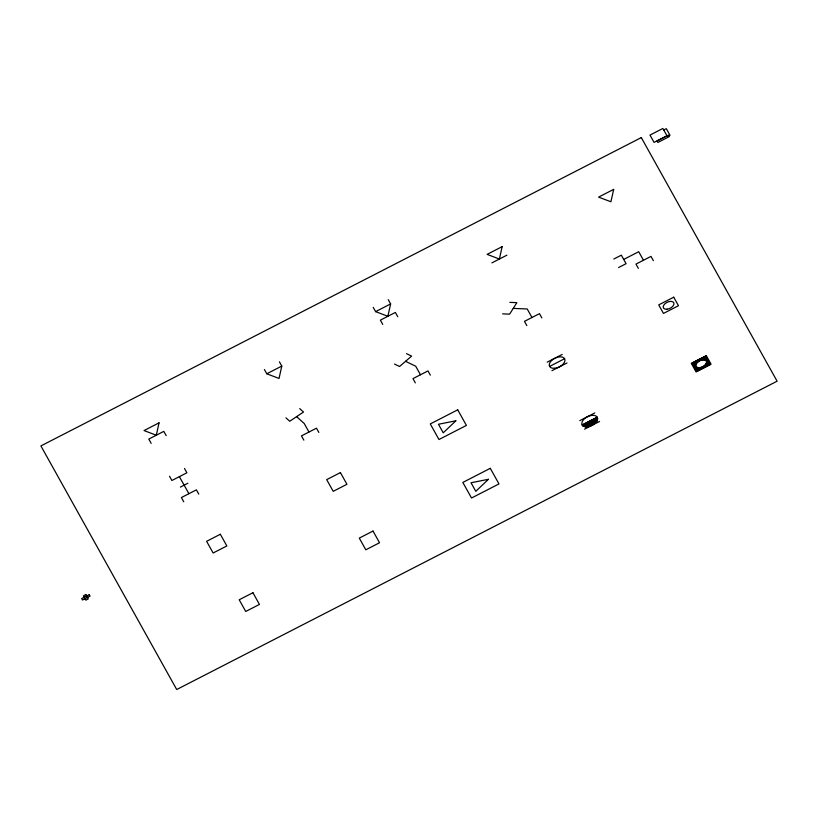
<?xml version="1.0" encoding="UTF-8"?>
<svg xmlns="http://www.w3.org/2000/svg" width="818" height="818" viewBox="0 0 818 818"><rect width="100%" height="100%" fill="white"/><g stroke="black" fill="none" stroke-linecap="round" stroke-linejoin="round"><path stroke-width="1.23" d="M279.408 361.812L281.791 366.075L279.04 378.458L266.78 373.785L264.398 369.521M388.253 299.654L390.626 303.918L387.875 316.3L375.615 311.627L373.233 307.363M663.746 129.99L666.312 128.671L670.014 135.297L667.437 136.616L662.866 128.477L649.993 135.082L654.073 142.393L666.936 135.788M375.615 311.627L390.626 303.918M266.78 373.785L281.791 366.075M491.874 262.895L506.884 255.185M613.817 259.02L621.332 255.165L626.087 263.693L618.572 267.547M180.389 487.088L187.895 483.233M623.705 259.429L638.715 251.719L643.469 260.247M547.211 362.159L562.222 354.45M549.594 366.423L564.604 358.713M551.966 370.687L566.976 362.977M579.809 420.626L594.819 412.916M582.181 424.89L597.201 417.18M582.304 425.084L597.304 417.384M582.436 425.268L597.385 417.589M582.58 425.442L597.457 417.804M582.743 425.605L597.508 418.029M582.927 425.769L597.539 418.254M583.122 425.912L597.559 418.499M583.336 426.055L597.559 418.744M583.571 426.188L597.549 419.01M583.827 426.301L597.508 419.276M584.103 426.413L597.457 419.552M584.4 426.515L597.375 419.849M584.717 426.597L597.273 420.155M585.064 426.669L597.14 420.472M585.443 426.73L596.976 420.8M585.852 426.771L596.782 421.158M586.312 426.781L596.547 421.526M586.813 426.781L596.261 421.924M587.457 426.73A8.446 4.877 -26.2 0 0 597.345 417.497A8.446 4.877 -26.2 0 0 584.277 418.888A8.446 4.877 -26.2 0 0 587.457 426.73L595.913 422.354M588.03 426.648L595.473 422.824M588.817 426.495L594.911 423.366M589.87 426.209L594.083 424.051M584.563 429.153L599.574 421.444M509.88 302.374L516.864 302.66L509.614 314.143L502.62 313.856M513.244 308.396L527.221 308.979L531.976 317.507M406.536 353.652L411.607 356.116L399.552 366.505L394.481 364.041M405.575 361.311L415.718 366.239L420.472 374.767M299.725 408.601L303.519 412.027L289.725 421.25L285.932 417.824M296.627 416.638L304.214 423.499L308.969 432.027M653.357 260.656L650.975 256.392L635.964 264.102L638.347 268.365M705.678 355.994L710.433 364.521M704.993 356.341L709.748 364.869M704.308 356.689L709.063 365.217M703.613 357.047L705.413 360.257M706.578 362.364L708.368 365.574M702.928 357.394L704.329 359.91M706.282 363.417L707.682 365.922M702.243 357.752L703.408 359.838M705.842 364.194L706.997 366.28M701.558 358.1L702.56 359.889M705.31 364.838L706.312 366.628M700.873 358.458L701.752 360.043M704.748 365.401L705.627 366.985M700.188 358.805L700.995 360.257M704.134 365.891L704.942 367.333M699.502 359.163L700.259 360.523M703.49 366.321L704.257 367.691M698.817 359.511L699.564 360.85M702.826 366.699L703.572 368.039M698.132 359.869L698.889 361.229M702.12 367.026L702.887 368.397M697.447 360.217L698.245 361.668M701.394 367.302L702.202 368.744M696.752 360.574L697.642 362.159M700.627 367.517L701.507 369.102M696.067 360.922L697.069 362.711M699.83 367.66L700.821 369.45M695.382 361.27L696.547 363.356M698.971 367.722L700.136 369.797M694.697 361.628L696.098 364.133M698.051 367.64L699.451 370.155M694.012 361.975L695.801 365.196M696.977 367.292L698.766 370.503M693.327 362.333L698.081 370.861M692.641 362.681L697.396 371.208M691.956 363.039L696.711 371.566M541.853 317.916L539.481 313.652L524.461 321.362L526.843 325.625M397.763 316.709L395.38 312.445L380.37 320.155L382.742 324.419M430.36 375.176L427.978 370.912L412.967 378.622L415.339 382.885M318.856 432.436L316.474 428.172L301.464 435.882L303.846 440.145M166.187 435.636L163.804 431.372L148.794 439.082L151.166 443.346M184.51 468.52L186.893 472.784L171.882 480.493L169.5 476.229M198.774 494.103L196.402 489.839L181.392 497.548L183.764 501.812M179.387 476.638L188.897 493.694M86.82 595.923L87.628 597.365M84.101 597.324L84.898 598.766M159.05 422.845L156.299 435.227L144.04 430.554L159.05 422.845M502.129 246.658L499.379 259.04L487.119 254.367L502.129 246.658M613.674 189.377L610.923 201.76L598.571 197.128L613.674 189.377M455.851 420.81L443.233 432.824L438.458 424.256L455.851 420.81M488.407 479.307L475.8 491.321L471.015 482.753L488.407 479.307M641.292 137.588L40.9 445.922L176.708 689.523L777.1 381.198L641.292 137.588M668.316 135.226L657.058 141.003L657.866 142.465L669.134 136.688L668.316 135.226M85.849 594.543L83.436 595.79L85.87 600.146L88.283 598.899L85.849 594.543M89.244 594.686L81.677 598.571L82.475 600.003L90.041 596.117L89.244 594.686M673.725 297.19L658.715 304.899L663.47 313.427L678.48 305.717L673.725 297.19M457.722 409.828L430.278 423.928L438.969 439.511L466.413 425.421L457.722 409.828M220.339 534.256L206.617 541.311L213.13 552.999L226.852 545.954L220.339 534.256M340.411 472.589L326.689 479.645L333.212 491.332L346.934 484.287L340.411 472.589M706.323 355.656L691.312 363.366L696.067 371.893L711.077 364.184L706.323 355.656M490.289 468.325L462.835 482.426L471.526 498.009L498.98 483.919L490.289 468.325M252.936 592.723L239.204 599.768L245.727 611.465L259.449 604.42L252.936 592.723M373.008 531.056L359.286 538.111L365.81 549.798L379.532 542.753L373.008 531.056M554.86 368.264A8.446 4.877 -26.2 0 0 564.757 359.03A8.446 4.877 -26.2 0 0 551.68 360.421A8.446 4.877 -26.2 0 0 554.86 368.264M699.656 367.681A5.787 3.344 -26.2 0 0 706.445 361.351A5.787 3.344 -26.2 0 0 697.478 362.302A5.787 3.344 -26.2 0 0 699.656 367.681M667.059 309.214A5.787 3.344 -26.2 0 0 673.848 302.885A5.787 3.344 -26.2 0 0 664.881 303.836A5.787 3.344 -26.2 0 0 667.059 309.214"/></g></svg>
